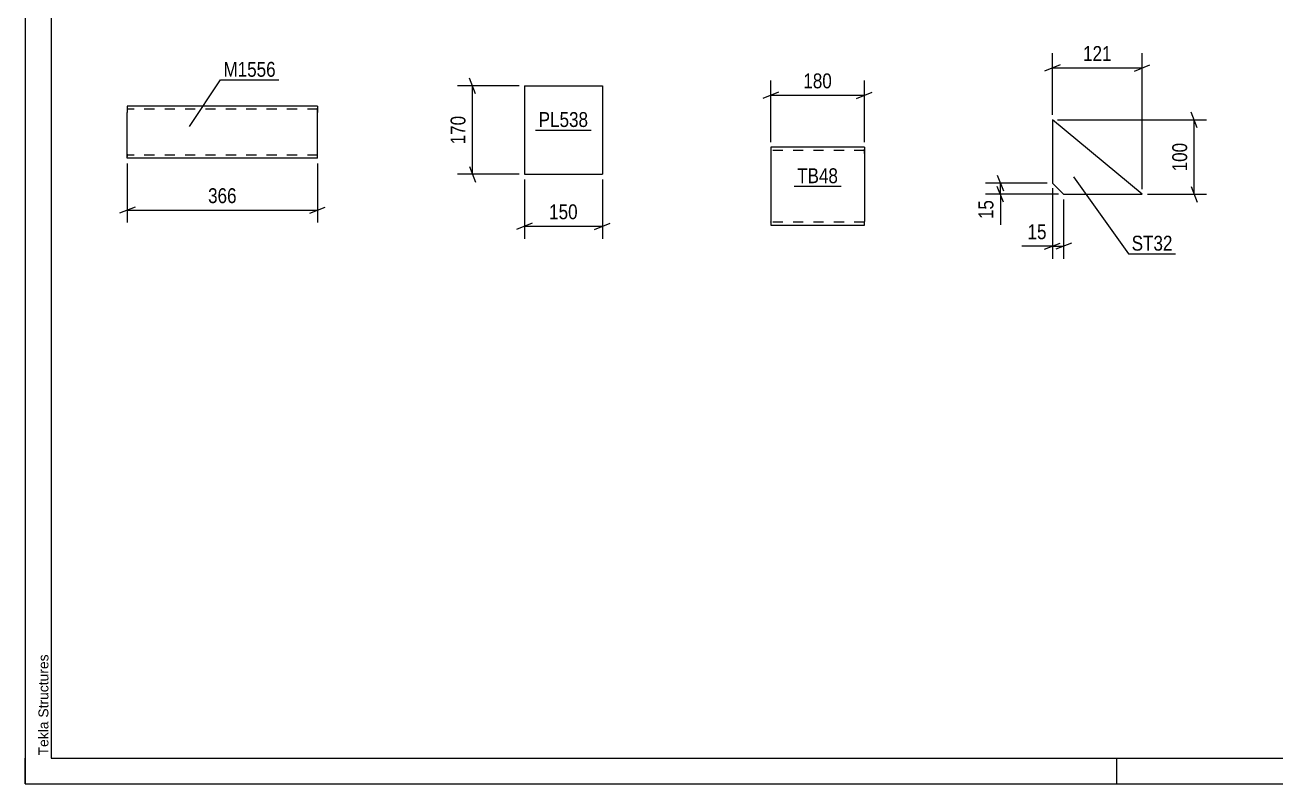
# Model space of a CAD drawing. Header units: millimetres. Extents: x 0 to 420, y 0 to 297.
# Drawn here: x 0 to 240.6, y 0 to 146 of the extents above; entities that cross this region are included whole.
import ezdxf

# ---------------------------------------------------------------- set-up
doc = ezdxf.new("R2010")
doc.units = ezdxf.units.MM
doc.linetypes.add('DXK_LINE_DOT2', pattern=[3.9198, 1.9599, -1.9599])
doc.styles.add('Arial', font='ARIAL.TTF', dxfattribs={"height": 0.2})
doc.styles.add('Arial Narrow', font='ARIALN.TTF', dxfattribs={"height": 0.2})

# ---------------------------------------------------------------- blocks, each defined once
blk = doc.blocks.new('Unknown-203763415-1135')
at = {"color": 5, "linetype": 'Continuous'}
for p, q in [((0, 297), (0, 0)), ((5, 292), (5, 5)), ((0, 0), (0, 5)), ((5, 5), (415, 5)), ((210, 0), (210, 5)), ((0, 0), (420, 0))]:
    blk.add_line(p, q, dxfattribs=at)
at = {"color": 174, "linetype": 'Continuous', "style": 'Arial'}
blk.add_text('Tekla Structures', height=1.9102, rotation=90, dxfattribs=at).set_placement((4.5, 5.5))
blk = doc.blocks.new('Part-203763415-9315 - 9314')
at = {"color": 2, "linetype": 'Continuous'}
for p, q in [((197.6, 127.76), (197.6, 115.61)), ((214.87, 113.47), (197.6, 127.76)), ((199.75, 113.47), (197.6, 115.61)), ((199.75, 113.47), (214.87, 113.47))]:
    blk.add_line(p, q, dxfattribs=at)
blk = doc.blocks.new('Part-203763415-9300 - 9299')
at = {"color": 2, "linetype": 'Continuous'}
for p, q in [((96.06, 134.31), (96.06, 117.31)), ((96.06, 134.31), (111.06, 134.31)), ((111.06, 134.31), (111.06, 117.31)), ((96.06, 117.31), (111.06, 117.31))]:
    blk.add_line(p, q, dxfattribs=at)
blk = doc.blocks.new('Part-203763415-9307 - 9306')
at = {"color": 2, "linetype": 'Continuous'}
for p, q in [((161.44, 122.5), (143.44, 122.5)), ((143.44, 122.5), (143.44, 107.59)), ((161.44, 122.5), (161.44, 122.41)), ((161.44, 122.41), (161.44, 121.3)), ((161.44, 121.3), (161.44, 108.24)), ((143.44, 107.59), (143.44, 107.5)), ((143.44, 107.5), (161.44, 107.5)), ((161.44, 107.5), (161.44, 108.24))]:
    blk.add_line(p, q, dxfattribs=at)
at = {"color": 7, "linetype": 'DXK_LINE_DOT2'}
for p, q in [((161.44, 121.9), (143.44, 121.9)), ((161.44, 121.3), (161.44, 122.15)), ((143.44, 108.1), (143.44, 108.15)), ((161.44, 108.1), (143.44, 108.1)), ((161.44, 108.15), (161.44, 108.24)), ((161.44, 108.1), (161.44, 108.15)), ((161.44, 107.5), (161.44, 107.59))]:
    blk.add_line(p, q, dxfattribs=at)
blk = doc.blocks.new('Part-203763415-9462 - 9461')
at = {"color": 2, "linetype": 'Continuous'}
for p, q in [((19.66, 130.41), (19.66, 129.21)), ((56.26, 130.41), (19.66, 130.41)), ((56.26, 130.41), (56.26, 130.32)), ((56.26, 130.32), (56.26, 129.21)), ((19.66, 121.15), (19.66, 129.21)), ((56.26, 120.41), (56.26, 129.21)), ((19.66, 120.5), (19.66, 121.15)), ((19.66, 120.41), (19.66, 120.5)), ((56.26, 120.41), (19.66, 120.41))]:
    blk.add_line(p, q, dxfattribs=at)
at = {"color": 7, "linetype": 'DXK_LINE_DOT2'}
for p, q in [((56.26, 130.41), (56.26, 130.41)), ((56.26, 129.21), (56.26, 130.06)), ((56.26, 129.81), (19.66, 129.81)), ((19.66, 121.15), (19.66, 120.76)), ((19.66, 121.01), (19.66, 121.05)), ((56.26, 121.01), (19.66, 121.01)), ((19.66, 120.41), (19.66, 120.41)), ((56.26, 121.01), (56.26, 121.05))]:
    blk.add_line(p, q, dxfattribs=at)
blk = doc.blocks.new('StraightDimension-203763415-9573 - 9314')
at = {"color": 7, "linetype": 'Continuous'}
for p, q in [((196.6, 115.61), (184.75, 115.61)), ((187, 117.11), (188.2, 114.11)), ((187.6, 113.47), (187.6, 115.61)), ((198.75, 113.47), (184.75, 113.47)), ((188.2, 111.97), (187, 114.97))]:
    blk.add_line(p, q, dxfattribs=at)
at = {"color": 0}
blk.add_wipeout([(186.85, 112.94), (182.65, 112.94), (182.65, 108.09), (186.85, 108.09)], dxfattribs=at)
at = {"color": 7, "linetype": 'Continuous'}
blk.add_line((187.6, 113.47), (187.6, 107.56), dxfattribs=at)
blk.add_line((187.6, 113.47), (187.6, 107.56), dxfattribs=at)
at = {"color": 3, "style": 'Arial Narrow'}
blk.add_text('15', height=2.863, rotation=90.0002, dxfattribs=at).set_placement((186.25, 108.69))
blk = doc.blocks.new('StraightDimension-203763415-9565 - 9314')
at = {"color": 7, "linetype": 'Continuous'}
for p, q in [((197.6, 114.61), (197.6, 101.07)), ((199.75, 112.47), (199.75, 101.07)), ((196.1, 102.87), (199.1, 104.07)), ((197.6, 103.47), (199.75, 103.47)), ((201.25, 104.07), (198.25, 102.87))]:
    blk.add_line(p, q, dxfattribs=at)
at = {"color": 0}
blk.add_wipeout([(197.08, 104.22), (197.08, 108.42), (192.22, 108.42), (192.22, 104.22)], dxfattribs=at)
at = {"color": 7, "linetype": 'Continuous'}
blk.add_line((197.6, 103.47), (191.7, 103.47), dxfattribs=at)
blk.add_line((197.6, 103.47), (191.7, 103.47), dxfattribs=at)
at = {"color": 3, "style": 'Arial Narrow'}
blk.add_text('15', height=2.863, dxfattribs=at).set_placement((192.82, 104.82))
blk = doc.blocks.new('StraightDimension-203763415-9577 - 9314')
at = {"color": 7, "linetype": 'Continuous'}
for p, q in [((198.6, 127.76), (227.27, 127.76)), ((225.47, 126.26), (224.27, 129.26)), ((224.87, 113.47), (224.87, 127.76)), ((215.87, 113.47), (227.27, 113.47)), ((224.27, 114.97), (225.47, 111.97))]:
    blk.add_line(p, q, dxfattribs=at)
at = {"color": 0}
blk.add_wipeout([(224.12, 123.95), (219.92, 123.95), (219.92, 117.27), (224.12, 117.27)], dxfattribs=at)
at = {"color": 3, "style": 'Arial Narrow'}
blk.add_text('100', height=2.863, rotation=90.0002, dxfattribs=at).set_placement((223.52, 117.87))
blk = doc.blocks.new('StraightDimension-203763415-9569 - 9314')
at = {"color": 7, "linetype": 'Continuous'}
for p, q in [((197.6, 128.76), (197.6, 140.61)), ((214.87, 114.47), (214.87, 140.61)), ((199.1, 138.36), (196.1, 137.16)), ((197.6, 137.76), (214.87, 137.76)), ((213.37, 137.16), (216.37, 138.36))]:
    blk.add_line(p, q, dxfattribs=at)
at = {"color": 0}
blk.add_wipeout([(209.58, 138.51), (209.58, 142.71), (202.9, 142.71), (202.9, 138.51)], dxfattribs=at)
at = {"color": 3, "style": 'Arial Narrow'}
blk.add_text('121', height=2.863, dxfattribs=at).set_placement((203.5, 139.11))
blk = doc.blocks.new('StraightDimension-203763415-9553 - 9299')
at = {"color": 7, "linetype": 'Continuous'}
for p, q in [((86.66, 132.81), (85.46, 135.81)), ((95.06, 134.31), (83.21, 134.31)), ((86.06, 117.31), (86.06, 134.31)), ((85.46, 118.81), (86.66, 115.81)), ((95.06, 117.31), (83.21, 117.31))]:
    blk.add_line(p, q, dxfattribs=at)
at = {"color": 0}
blk.add_wipeout([(85.3, 129.16), (81.1, 129.16), (81.1, 122.47), (85.3, 122.47)], dxfattribs=at)
at = {"color": 3, "style": 'Arial Narrow'}
blk.add_text('170', height=2.863, rotation=90.0002, dxfattribs=at).set_placement((84.71, 123.07))
blk = doc.blocks.new('StraightDimension-203763415-9557 - 9299')
at = {"color": 7, "linetype": 'Continuous'}
for p, q in [((96.06, 116.31), (96.06, 104.91)), ((111.06, 116.31), (111.06, 104.91)), ((97.56, 107.91), (94.56, 106.71)), ((96.06, 107.31), (111.06, 107.31)), ((109.56, 106.71), (112.56, 107.91))]:
    blk.add_line(p, q, dxfattribs=at)
at = {"color": 0}
blk.add_wipeout([(106.9, 108.06), (106.9, 112.26), (100.21, 112.26), (100.21, 108.06)], dxfattribs=at)
at = {"color": 3, "style": 'Arial Narrow'}
blk.add_text('150', height=2.863, dxfattribs=at).set_placement((100.81, 108.66))
blk = doc.blocks.new('StraightDimension-203763415-9561 - 9306')
at = {"color": 7, "linetype": 'Continuous'}
for p, q in [((143.44, 123.5), (143.44, 135.35)), ((161.44, 123.5), (161.44, 135.35)), ((144.94, 133.1), (141.94, 131.9)), ((143.44, 132.5), (161.44, 132.5)), ((159.94, 131.9), (162.94, 133.1))]:
    blk.add_line(p, q, dxfattribs=at)
at = {"color": 0}
blk.add_wipeout([(155.78, 133.25), (155.78, 137.45), (149.1, 137.45), (149.1, 133.25)], dxfattribs=at)
at = {"color": 3, "style": 'Arial Narrow'}
blk.add_text('180', height=2.863, dxfattribs=at).set_placement((149.7, 133.85))
blk = doc.blocks.new('StraightDimension-203763415-9685 - 9461')
at = {"color": 7, "linetype": 'Continuous'}
for p, q in [((19.66, 119.41), (19.66, 108.01)), ((56.26, 119.41), (56.26, 108.01)), ((21.16, 111.01), (18.16, 109.81)), ((54.76, 109.81), (57.76, 111.01)), ((19.66, 110.41), (56.26, 110.41))]:
    blk.add_line(p, q, dxfattribs=at)
at = {"color": 0}
blk.add_wipeout([(41.3, 111.16), (41.3, 115.36), (34.61, 115.36), (34.61, 111.16)], dxfattribs=at)
at = {"color": 3, "style": 'Arial Narrow'}
blk.add_text('366', height=2.863, dxfattribs=at).set_placement((35.21, 111.76))
blk = doc.blocks.new('Mark-203763415-9739 - 9314')
at = {"color": 0}
blk.add_wipeout([(220.71, 102.62), (220.71, 105.62), (212.85, 105.62), (212.85, 102.62)], dxfattribs=at)
blk.add_wipeout([(220.71, 102.62), (220.71, 105.62), (212.85, 105.62), (212.85, 102.62)], dxfattribs=at)
at = {"color": 30, "linetype": 'Continuous'}
for p, q in [((201.65, 116.82), (212.25, 102.02)), ((212.25, 102.02), (221.31, 102.02))]:
    blk.add_line(p, q, dxfattribs=at)
at = {"color": 3, "style": 'Arial Narrow'}
blk.add_text('ST32', height=2.863, dxfattribs=at).set_placement((212.85, 102.62))
blk = doc.blocks.new('Mark-203763415-11321 - 9299')
at = {"color": 0}
blk.add_wipeout([(108.31, 126.41), (108.31, 129.41), (98.8, 129.41), (98.8, 126.41)], dxfattribs=at)
blk.add_wipeout([(108.31, 126.41), (108.31, 129.41), (98.8, 129.41), (98.8, 126.41)], dxfattribs=at)
at = {"color": 30, "linetype": 'Continuous'}
blk.add_line((98.2, 125.81), (108.91, 125.81), dxfattribs=at)
at = {"color": 3, "style": 'Arial Narrow'}
blk.add_text('PL538', height=2.863, dxfattribs=at).set_placement((98.8, 126.41))
blk = doc.blocks.new('Mark-203763415-9736 - 9306')
at = {"color": 0}
blk.add_wipeout([(156.37, 115.6), (156.37, 118.6), (148.51, 118.6), (148.51, 115.6)], dxfattribs=at)
blk.add_wipeout([(156.37, 115.6), (156.37, 118.6), (148.51, 118.6), (148.51, 115.6)], dxfattribs=at)
at = {"color": 30, "linetype": 'Continuous'}
blk.add_line((147.91, 115), (156.97, 115), dxfattribs=at)
at = {"color": 3, "style": 'Arial Narrow'}
blk.add_text('TB48', height=2.863, dxfattribs=at).set_placement((148.51, 115.6))
blk = doc.blocks.new('Mark-203763415-9760 - 9461')
at = {"color": 0}
blk.add_wipeout([(48.22, 136.07), (48.22, 139.07), (38.17, 139.07), (38.17, 136.07)], dxfattribs=at)
blk.add_wipeout([(48.22, 136.07), (48.22, 139.07), (38.17, 139.07), (38.17, 136.07)], dxfattribs=at)
at = {"color": 30, "linetype": 'Continuous'}
for p, q in [((31.66, 126.51), (37.57, 135.47)), ((37.57, 135.47), (48.82, 135.47))]:
    blk.add_line(p, q, dxfattribs=at)
at = {"color": 3, "style": 'Arial Narrow'}
blk.add_text('M1556', height=2.863, dxfattribs=at).set_placement((38.17, 136.07))

msp = doc.modelspace()

# ---------------------------------------------------------------- block references
for name in ['Unknown-203763415-1135', 'Part-203763415-9300 - 9299', 'Part-203763415-9462 - 9461', 'Part-203763415-9315 - 9314', 'Part-203763415-9307 - 9306']:
    msp.add_blockref(name, (0, 0))

# ---------------------------------------------------------------- next in the draw order: block references
for name in ['Mark-203763415-9760 - 9461', 'StraightDimension-203763415-9561 - 9306', 'StraightDimension-203763415-9553 - 9299', 'Mark-203763415-11321 - 9299', 'StraightDimension-203763415-9685 - 9461', 'Mark-203763415-9736 - 9306', 'StraightDimension-203763415-9573 - 9314']:
    msp.add_blockref(name, (0, 0))

# ---------------------------------------------------------------- next in the draw order: block references
for name in ['StraightDimension-203763415-9557 - 9299', 'StraightDimension-203763415-9565 - 9314']:
    msp.add_blockref(name, (0, 0))

# ---------------------------------------------------------------- next in the draw order: block references
msp.add_blockref('StraightDimension-203763415-9577 - 9314', (0, 0))

# ---------------------------------------------------------------- next in the draw order: block references
msp.add_blockref('StraightDimension-203763415-9569 - 9314', (0, 0))

# ---------------------------------------------------------------- next in the draw order: block references
msp.add_blockref('Mark-203763415-9739 - 9314', (0, 0))

doc.saveas('drawing.dxf')
